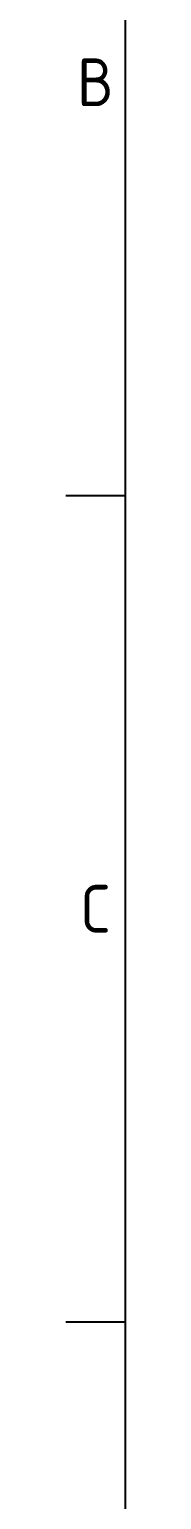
# Model space of a CAD drawing. Header units: millimetres. Extents: x -423347 to 1063494, y -223262 to 828147.
# Drawn here: x -396796 to -387946, y 398667 to 616717 of the extents above; entities that cross this region are included whole.
import ezdxf
from ezdxf.enums import TextEntityAlignment as Align

# ---------------------------------------------------------------- set-up
doc = ezdxf.new("R2010")
doc.units = ezdxf.units.MM
doc.layers.add('Title Block', color=7, linetype='Continuous')
doc.styles.add('ISO Proportional', font='isocp.shx')

# ---------------------------------------------------------------- blocks, each defined once
blk = doc.blocks.new('ISO A1 title block')
at = {"layer": 'Title Block'}
for p, q in [((20, 574), (20, 20)), ((15, 435.5), (20, 435.5)), ((15, 366.25), (20, 366.25))]:
    blk.add_line(p, q, dxfattribs=at)
at = {"layer": 'Title Block', "style": 'ISO Proportional'}
for s, p in [('B', (17.5, 470.125)), ('C', (17.5, 400.875))]:
    blk.add_text(s, height=4, dxfattribs=at).set_placement(p, align=Align.MIDDLE)
at = {"layer": 'Title Block', "style": 'ISO Proportional', "flags": 8}
for tag, p in [('DESIGNED_BY', (652, 43)), ('CHECKED_BY', (684, 43)), ('APPROVED_BY_DATE', (709, 43)), ('FILENAME', (747, 43)), ('DATE', (772, 43)), ('SCALE', (802, 43)), ('EDITION', (787, 23)), ('SHEET', (802, 23))]:
    blk.add_attdef(tag, text='', height=2.5, dxfattribs=at).set_placement(p, align=Align.MIDDLE_LEFT)
for tag, height, p in [('TITLE', 5, (772.5, 35)), ('OWNER', 5, (687.5, 30)), ('DRAWING_NUMBER', 3, (755, 25))]:
    blk.add_attdef(tag, text='', height=height, dxfattribs=at).set_placement(p, align=Align.MIDDLE)

msp = doc.modelspace()

# ---------------------------------------------------------------- block references
at = {"layer": 'Title Block', "xscale": 1770.048651675113, "yscale": 1770.048651675113, "zscale": 1770.048651675113}
msp.add_blockref('ISO A1 title block', (-423346.992, -223261.641), dxfattribs=at)

doc.saveas('drawing.dxf')
